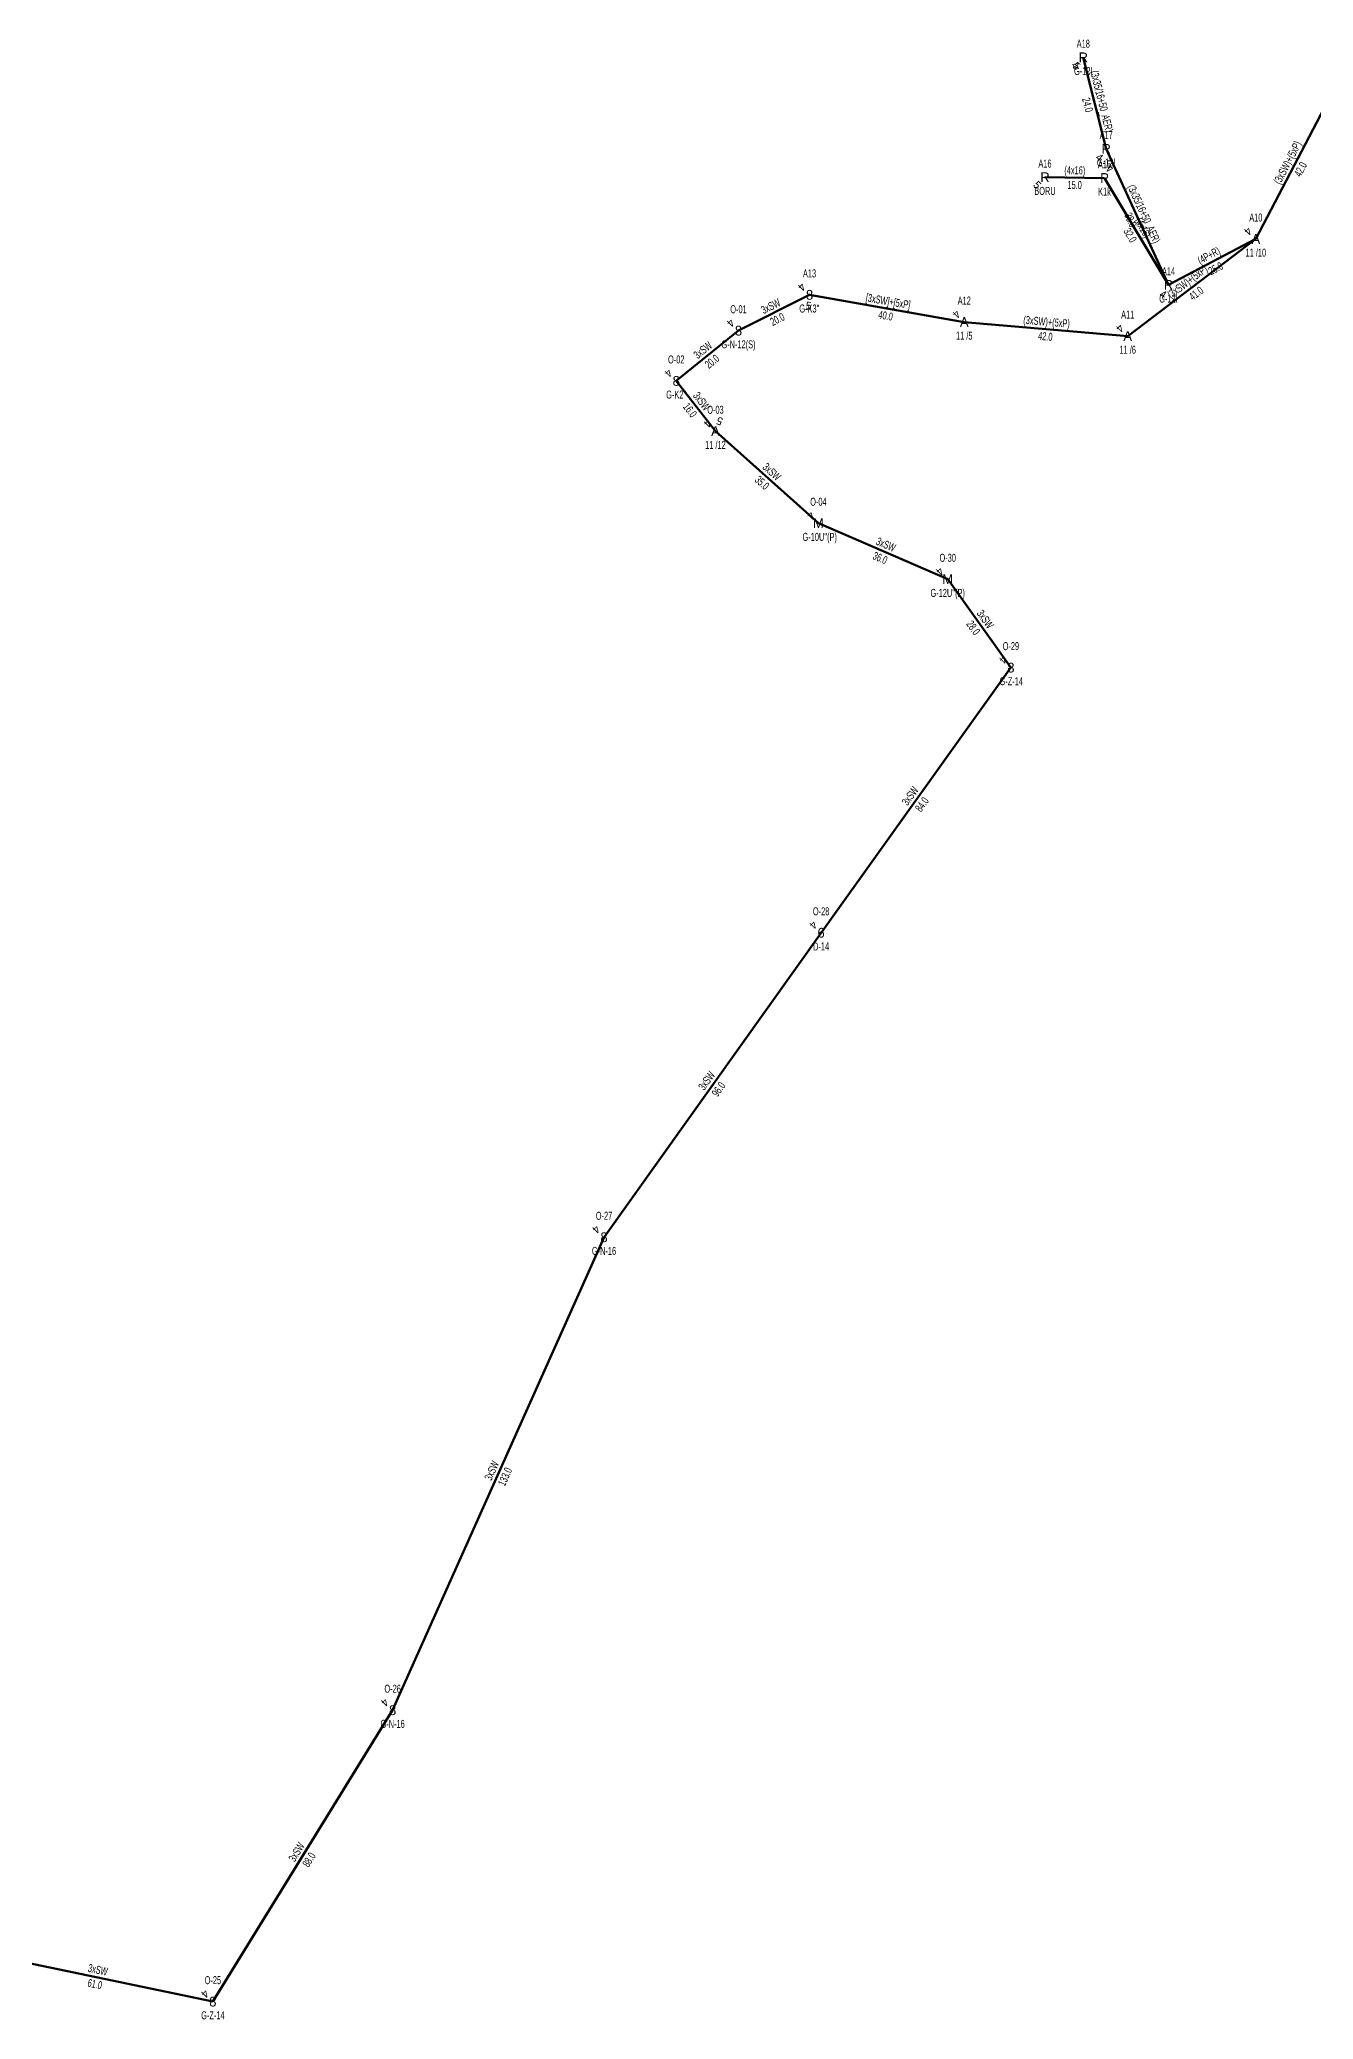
# Model space of a CAD drawing. Header units: millimetres. Extents: x 533588 to 538589, y 4082985 to 4086946.
# Drawn here: x 537944 to 538270, y 4085519 to 4086026 of the extents above; entities that cross this region are included whole.
import ezdxf
from ezdxf.enums import TextEntityAlignment as Align

# ---------------------------------------------------------------- set-up
doc = ezdxf.new("R2010")
doc.units = ezdxf.units.MM
for name, color, linetype, lineweight in [('DIREK_AG_MEVCUT', 120, 'Continuous', 25), ('DIREK_ENH_MEVCUT', 6, 'Continuous', 25), ('DIREK_ENH_YENI', 6, 'Continuous', 25), ('DIREK_OG_MEVCUT', 16, 'Continuous', 25), ('DIREK_OG_YENI', 10, 'Continuous', 25), ('HAT_AG_HAVAI_MEVCUT', 126, 'Continuous', 50), ('HAT_ENH_HAVAI_YENI', 6, 'Continuous', 70), ('HAT_OG_HAVAI_BYSK', 1, 'Continuous', 70), ('HAT_OG_HAVAI_MEVCUT', 48, 'Continuous', 70), ('HAT_OG_HAVAI_YENI', 1, 'Continuous', 70)]:
    doc.layers.add(name, color=color, linetype=linetype, lineweight=lineweight)
doc.styles.add('Direk', font='B_CAD')
doc.styles.get("Standard").update_dxf_attribs({"font": 'Arial'})

msp = doc.modelspace()

# ---------------------------------------------------------------- linework, layer by layer
at = {"layer": 'HAT_AG_HAVAI_MEVCUT'}
for p, q in [((538217.185453, 4085997.967567), (538211.325848, 4086021.396226)), ((538233.155832, 4085963.109199), (538217.185453, 4085997.967567)), ((538216.756703, 4085990.492014), (538201.503317, 4085990.688995)), ((538233.155832, 4085963.109199), (538216.756703, 4085990.492014)), ((538255.538369, 4085974.868324), (538233.155832, 4085963.109199))]:
    msp.add_line(p, q, dxfattribs=at)
at = {"layer": 'HAT_ENH_HAVAI_YENI'}
for p, q in [((538192.776, 4085865.058), (538144.147946, 4085797.120763)), ((538088.526, 4085719.121), (538144.147946, 4085797.120763)), ((538088.526, 4085719.121), (538034.363, 4085597.949)), ((538034.363, 4085597.949), (537988.304, 4085523.279)), ((537988.304, 4085523.279), (537928.715505, 4085535.770745))]:
    msp.add_line(p, q, dxfattribs=at)
at = {"layer": 'HAT_OG_HAVAI_BYSK'}
msp.add_line((538141.182055, 4085960.556381), (538180.828498, 4085953.59835), dxfattribs=at)
at = {"layer": 'HAT_OG_HAVAI_MEVCUT'}
for p, q in [((538275.072752, 4086012.301488), (538255.538369, 4085974.868324)), ((538255.538369, 4085974.868324), (538222.705656, 4085949.992068)), ((538222.705656, 4085949.992068), (538180.828498, 4085953.59835))]:
    msp.add_line(p, q, dxfattribs=at)
at = {"layer": 'HAT_OG_HAVAI_YENI'}
for p, q in [((538141.182055, 4085960.556381), (538122.981363, 4085951.380381)), ((538107.030338, 4085938.509417), (538122.981363, 4085951.380381)), ((538117.076, 4085925.621), (538107.030338, 4085938.509417)), ((538117.076, 4085925.621), (538143.454, 4085902.049)), ((538176.585, 4085887.696), (538143.454, 4085902.049)), ((538192.776, 4085865.058), (538176.585, 4085887.696))]:
    msp.add_line(p, q, dxfattribs=at)

# ---------------------------------------------------------------- texts
at = {"layer": 'DIREK_AG_MEVCUT', "width": 0.53}
for s, p in [('A18', (538211.325848, 4086024.896226)), ('G-12I', (538211.325848, 4086017.896226)), ('A17', (538217.185453, 4086001.467567)), ('A16', (538201.503317, 4085994.188995)), ('G-12I', (538217.185453, 4085994.467567)), ('A15', (538216.756703, 4085993.992014)), ('BORU', (538201.503317, 4085987.188995)), ('K1k', (538216.756703, 4085986.992014)), ('A14', (538233.155832, 4085966.609199)), ('G-12I', (538233.155832, 4085959.609199))]:
    msp.add_text(s, height=2.05, dxfattribs=at).set_placement(p, align=Align.MIDDLE_CENTER)
at = {"layer": 'DIREK_AG_MEVCUT', "style": 'Direk'}
for s, p in [('R', (538211.325848, 4086021.396226)), ('R', (538217.185453, 4085997.967567)), ('R', (538201.503317, 4085990.688995)), ('P', (538216.756703, 4085990.492014)), ('R', (538233.155832, 4085963.109199))]:
    msp.add_text(s, height=2.5, dxfattribs=at).set_placement(p, align=Align.MIDDLE_CENTER)
at = {"layer": 'DIREK_AG_MEVCUT', "color": 32, "style": 'Direk'}
for s, rotation, p in [('4', 315.000001, (538209.345949, 4086019.416326)), ('5', 322.020931, (538209.602802, 4086019.189166)), ('4', 322.020931, (538215.462407, 4085995.760507)), ('4', 510.458359, (538218.13726, 4085992.928008)), ('5', 315.000001, (538199.523418, 4085988.709096)), ('4', 330.458359, (538231.775275, 4085960.673206))]:
    msp.add_text(s, height=2, rotation=rotation, dxfattribs=at).set_placement(p, align=Align.MIDDLE_CENTER)
at = {"layer": 'DIREK_ENH_MEVCUT', "color": 32, "style": 'Direk'}
msp.add_text('4', height=2, rotation=225.000001, dxfattribs=at).set_placement((538142.168047, 4085799.100662), align=Align.MIDDLE_CENTER)
at = {"layer": 'DIREK_ENH_MEVCUT', "width": 0.53}
for s, p in [('O-28', (538144.147946, 4085802.620763)), ('D-14', (538144.147946, 4085793.620763))]:
    msp.add_text(s, height=2.05, dxfattribs=at).set_placement(p, align=Align.MIDDLE_CENTER)
at = {"layer": 'DIREK_ENH_MEVCUT', "style": 'Direk'}
msp.add_text('6', height=2.5, dxfattribs=at).set_placement((538144.147946, 4085797.120763), align=Align.MIDDLE_CENTER)
at = {"layer": 'DIREK_ENH_YENI', "width": 0.53}
for s, p in [('O-01', (538122.981363, 4085956.880381)), ('G-N-12(S)', (538122.981363, 4085947.880381)), ('O-29', (538192.776, 4085870.558)), ('G-Z-14', (538192.860451, 4085861.558)), ('O-27', (538088.526, 4085724.621)), ('G-N-16', (538088.526, 4085715.621)), ('O-26', (538034.363, 4085603.449)), ('G-N-16', (538034.363, 4085594.449)), ('O-25', (537988.304, 4085528.779)), ('G-Z-14', (537988.304, 4085519.779))]:
    msp.add_text(s, height=2.05, dxfattribs=at).set_placement(p, align=Align.MIDDLE_CENTER)
at = {"layer": 'DIREK_ENH_YENI', "color": 32, "style": 'Direk'}
for p in [(538121.001464, 4085953.36028), (538190.796101, 4085867.037899), (538086.546101, 4085721.100899), (538032.383101, 4085599.928899), (537986.324101, 4085525.258899)]:
    msp.add_text('4', height=2, rotation=225.000001, dxfattribs=at).set_placement(p, align=Align.MIDDLE_CENTER)
at = {"layer": 'DIREK_ENH_YENI', "style": 'Direk'}
for p in [(538122.981363, 4085951.380381), (538192.776, 4085865.058), (538088.526, 4085719.121), (538034.363, 4085597.949), (537988.304, 4085523.279)]:
    msp.add_text('8', height=2.5, dxfattribs=at).set_placement(p, align=Align.MIDDLE_CENTER)
at = {"layer": 'DIREK_OG_MEVCUT', "width": 0.53}
for s, p in [('A10', (538255.538369, 4085980.368324)), ('11 /10', (538255.538369, 4085971.368324)), ('A12', (538180.828498, 4085959.09835)), ('A11', (538222.705656, 4085955.492068)), ('11 /5', (538180.828498, 4085950.09835)), ('11 /6', (538222.705656, 4085946.492068)), ('O-03', (538117.076, 4085931.121)), ('11 /12', (538117.076, 4085922.121))]:
    msp.add_text(s, height=2.05, dxfattribs=at).set_placement(p, align=Align.MIDDLE_CENTER)
at = {"layer": 'DIREK_OG_MEVCUT', "color": 32, "style": 'Direk'}
for s, rotation, p in [('4', 225.000001, (538253.55847, 4085976.848223)), ('4', 225.000001, (538178.848599, 4085955.578249)), ('4', 225.000001, (538220.725757, 4085951.971967)), ('4', 225.000001, (538115.096101, 4085927.600899)), ('5', 157.500002, (538118.147514, 4085928.207863))]:
    msp.add_text(s, height=2, rotation=rotation, dxfattribs=at).set_placement(p, align=Align.MIDDLE_CENTER)
at = {"layer": 'DIREK_OG_MEVCUT', "style": 'Direk'}
for p in [(538255.538369, 4085974.868324), (538180.828498, 4085953.59835), (538222.705656, 4085949.992068), (538117.076, 4085925.621)]:
    msp.add_text('A', height=2.5, dxfattribs=at).set_placement(p, align=Align.MIDDLE_CENTER)
at = {"layer": 'DIREK_OG_YENI', "width": 0.53}
for s, p in [('A13', (538141.182055, 4085966.056381)), ("G-K3''", (538141.133131, 4085957.056381)), ('O-04', (538143.454, 4085907.549)), ("G-10U''(P)", (538143.79121, 4085898.549)), ('O-30', (538176.585, 4085893.196)), ("G-12U''(P)", (538176.585, 4085884.196))]:
    msp.add_text(s, height=2.05, dxfattribs=at).set_placement(p, align=Align.MIDDLE_CENTER)
at = {"layer": 'DIREK_OG_YENI', "color": 32, "style": 'Direk'}
for s, rotation, p in [('4', 225.000001, (538139.202156, 4085962.53628)), ('5', 355.85823, (538140.979826, 4085957.763693)), ('4', 225.000001, (538141.474101, 4085904.028899)), ('4', 225.000001, (538174.605101, 4085889.675899))]:
    msp.add_text(s, height=2, rotation=rotation, dxfattribs=at).set_placement(p, align=Align.MIDDLE_CENTER)
at = {"layer": 'DIREK_OG_YENI', "style": 'Direk'}
for s, p in [('8', (538141.182055, 4085960.556381)), ('M', (538143.454, 4085902.049)), ('M', (538176.585, 4085887.696))]:
    msp.add_text(s, height=2.5, dxfattribs=at).set_placement(p, align=Align.MIDDLE_CENTER)
at = {"layer": 'DIREK_OG_YENI', "color": 32, "linetype": 'Continuous', "lineweight": 20, "style": 'Direk'}
msp.add_text('4', height=2, rotation=225.000001, dxfattribs=at).set_placement((538105.050439, 4085940.489316), align=Align.MIDDLE_CENTER)
at = {"layer": 'DIREK_OG_YENI', "linetype": 'Continuous', "lineweight": 20, "width": 0.53}
for s, p in [('O-02', (538107.030338, 4085944.009417)), ("G-K2''", (538107.030338, 4085935.009417))]:
    msp.add_text(s, height=2.05, dxfattribs=at).set_placement(p, align=Align.MIDDLE_CENTER)
at = {"layer": 'DIREK_OG_YENI', "linetype": 'Continuous', "lineweight": 20, "style": 'Direk'}
msp.add_text('8', height=2.5, dxfattribs=at).set_placement((538107.030338, 4085938.509417), align=Align.MIDDLE_CENTER)
at = {"layer": 'HAT_AG_HAVAI_MEVCUT', "lineweight": 30, "width": 0.53}
for s, rotation, p in [('(3x35/16+50_AER)', 284.04186, (538215.080251, 4086009.888132)), ('(4x16)', 359.260128, (538209.140986, 4085991.440434)), ('(3x35/16+50_AER)', 294.614907, (538225.943401, 4085980.892423)), ('(4x16)', 300.916715, (538225.685495, 4085977.23733)), ('(4P+R)', 387.716112, (538243.951773, 4085969.741235))]:
    msp.add_text(s, height=2.05, rotation=rotation, dxfattribs=at).set_placement(p, align=Align.CENTER)
for s, rotation, p in [('24.0', 284.04186, (538213.431049, 4086009.47566)), ('15.0', 359.260128, (538209.119034, 4085989.740576)), ('38.0', 294.614907, (538224.397884, 4085980.184343)), ('32.0', 300.916715, (538224.22704, 4085976.363884)), ('25.0', 387.716112, (538244.742428, 4085968.236288))]:
    msp.add_text(s, height=2.05, rotation=rotation, dxfattribs=at).set_placement(p, align=Align.TOP_CENTER)
at = {"layer": 'HAT_ENH_HAVAI_YENI', "lineweight": 30, "width": 0.53}
for rotation, p in [(414.405685, (538167.770983, 4085831.584364, 269072.073973)), (54.507179, (538115.644913, 4085758.614392, 269072.073973)), (65.915651, (538060.668321, 4085658.881629)), (58.332431, (538010.60983, 4085561.059772)), (348.025558, (537958.637637, 4085530.439375))]:
    msp.add_text('3xSW', height=2.05, rotation=rotation, dxfattribs=at).set_placement(p, align=Align.CENTER)
for s, rotation, p in [('84.0', 414.405685, (538169.153352, 4085830.594892, 269072.073973)), ('96.0', 54.507179, (538117.029033, 4085757.62737, 269072.073973)), ('133.0', 65.915651, (538062.220328, 4085658.187891)), ('88.0', 58.332431, (538012.056715, 4085560.167289)), ('61.0', 348.025558, (537958.284929, 4085528.776367))]:
    msp.add_text(s, height=2.05, rotation=rotation, dxfattribs=at).set_placement(p, align=Align.TOP_CENTER)
at = {"layer": 'HAT_OG_HAVAI_BYSK', "lineweight": 30, "width": 0.53}
msp.add_text('[3xSW]+[5xP]', height=2.05, rotation=350.045849, dxfattribs=at).set_placement((538161.152208, 4085957.91457, 269090.414249), align=Align.CENTER)
msp.add_text('40.0', height=2.05, rotation=350.045849, dxfattribs=at).set_placement((538160.858346, 4085956.240161, 269090.414249), align=Align.TOP_CENTER)
at = {"layer": 'HAT_OG_HAVAI_MEVCUT', "lineweight": 30, "width": 0.53}
for rotation, p in [(422.442333, (538264.551997, 4085993.978151)), (397.15, (538238.608694, 4085963.107695)), (355.078074, (538201.840006, 4085952.642075))]:
    msp.add_text('(3xSW)+(5xP)', height=2.05, rotation=rotation, dxfattribs=at).set_placement(p, align=Align.CENTER)
for s, rotation, p in [('42.0', 422.442333, (538266.059124, 4085993.191661)), ('41.0', 397.15, (538239.635331, 4085961.752698)), ('42.0', 355.078074, (538201.694149, 4085950.948344))]:
    msp.add_text(s, height=2.05, rotation=rotation, dxfattribs=at).set_placement(p, align=Align.TOP_CENTER)
at = {"layer": 'HAT_OG_HAVAI_YENI', "lineweight": 30, "width": 0.53}
for rotation, p in [(386.733984, (538131.698677, 4085956.731425, 269061.490021)), (38.919544, (538114.471196, 4085945.610129, 269061.490021)), (307.604045, (538112.722079, 4085932.66684, 269053.510669)), (318.215278, (538130.831384, 4085914.468806, 269071.727)), (336.57742, (538160.357443, 4085895.652104)), (305.572695, (538185.371999, 4085876.871364))]:
    msp.add_text('3xSW', height=2.05, rotation=rotation, dxfattribs=at).set_placement(p, align=Align.CENTER)
for s, rotation, p in [('20.0', 386.733984, (538132.46342, 4085955.213147, 269061.490021)), ('20.0', 38.919544, (538115.539184, 4085944.287479, 269061.490021)), ('16.0', 307.604045, (538111.375259, 4085931.629498, 269053.510669)), ('35.0', 318.215278, (538129.698616, 4085913.201194, 269071.727)), ('36.0', 336.57742, (538159.681676, 4085894.092188)), ('28.0', 305.572695, (538183.989257, 4085875.882413))]:
    msp.add_text(s, height=2.05, rotation=rotation, dxfattribs=at).set_placement(p, align=Align.TOP_CENTER)

doc.saveas('drawing.dxf')
